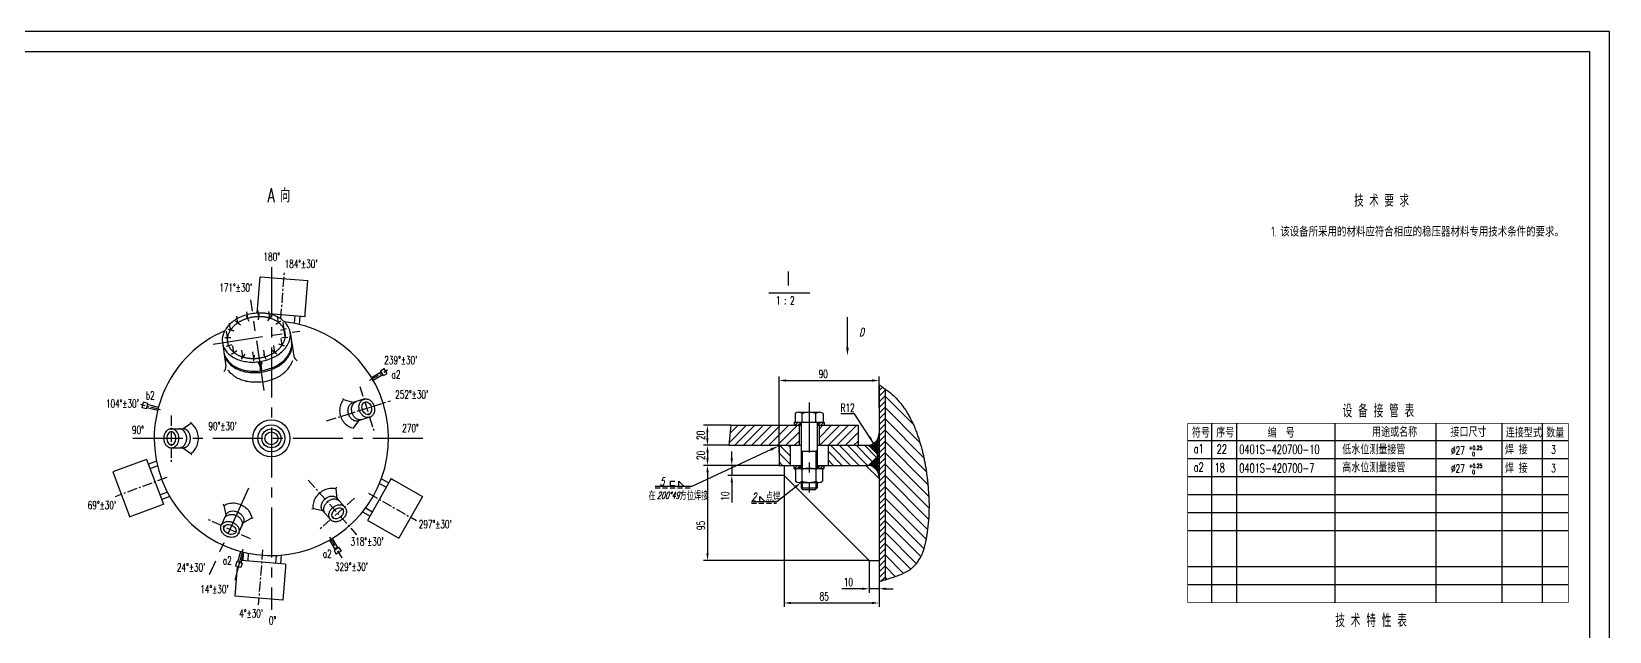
# Model space of a CAD drawing. Extents: x 2963 to 8481, y 2091 to 3069.
# Drawn here: x 3364 to 4152, y 2763 to 3063 of the extents above; entities that cross this region are included whole.
import ezdxf

# ---------------------------------------------------------------- set-up
doc = ezdxf.new("R2010")
doc.units = 0
doc.header["$LTSCALE"] = 20
doc.header["$MEASUREMENT"] = 0
doc.linetypes.add('CENTER', pattern=[2, 1.25, -0.25, 0.25, -0.25])
doc.linetypes.add('HIDDEN2', pattern=[0.1875, 0.125, -0.0625])
doc.layers.get('0').update_dxf_attribs({"linetype": 'CONTINUOUS'})
for name, color, linetype in [('中心线', 1, 'CENTER'), ('标注线', 3, 'CONTINUOUS'), ('粗实线', 7, 'CONTINUOUS'), ('细实线', 3, 'CONTINUOUS'), ('虚线', 6, 'HIDDEN2')]:
    doc.layers.add(name, color=color, linetype=linetype)
doc.styles.add('DF', font='isocp.shx', dxfattribs={"width": 0.7, "bigfont": 'hztxt3.shx'})
doc.styles.add('HZ', font='romans.shx', dxfattribs={"width": 0.667, "bigfont": 'hztxt.shx'})
doc.styles.get("Standard").update_dxf_attribs({"font": 'TXT.SHX'})
doc.styles.add('TEXT', font='romans.shx', dxfattribs={"width": 0.667, "bigfont": 'hztxt3.shx'})
doc.dimstyles.get("Standard").update_dxf_attribs({"dimtxt": 0.18, "dimasz": 0.18, "dimexe": 0.18, "dimexo": 0.0625, "dimgap": 0.09, "dimtad": 0, "dimtih": 1, "dimtoh": 1, "dimdec": 4, "dimzin": 0, "dimdsep": 46, "dimtxsty": 'Standard', "dimcen": 0.09, "dimadec": 0, "dimazin": 0, "dimtfac": 1, "dimtdec": 4, "dimtofl": 0, "dimtmove": 0, "dimatfit": 3, "dimfxl": 0, "dimtolj": 1, "dimtzin": 0, "dimarcsym": 0})
doc.dimstyles.new('数字斜体-1', dxfattribs={"dimtxt": 4, "dimasz": 3.5, "dimexe": 2, "dimexo": 0, "dimgap": 1.3, "dimtad": 1, "dimdec": 3, "dimzin": 0, "dimdsep": 46, "dimtxsty": 'TEXT', "dimcen": 0, "dimclrd": 3, "dimclre": 3, "dimclrt": 3, "dimadec": 0, "dimazin": 0, "dimtol": 1, "dimtp": 10, "dimtm": 10, "dimtfac": 0.5, "dimtdec": 3, "dimtix": 1, "dimtmove": 0, "dimatfit": 3, "dimfxl": 0, "dimtolj": 1, "dimtzin": 0, "dimarcsym": 0})

# ---------------------------------------------------------------- blocks, each defined once
blk = doc.blocks.new('*D70')
at = {"layer": '标注线', "color": 3, "lineweight": -2}
for p, q in [((3739.68, 2841.39), (3739.68, 2775.64)), ((3787.18, 2784.75), (3787.18, 2775.64)), ((3743.18, 2777.64), (3783.68, 2777.64))]:
    blk.add_line(p, q, dxfattribs=at)
at = {"layer": '标注线', "color": 3}
for points in [[(3743.18, 2778.23), (3743.18, 2777.06), (3739.68, 2777.64)], [(3783.68, 2778.23), (3783.68, 2777.06), (3787.18, 2777.64)]]:
    blk.add_solid(points, dxfattribs=at)
at = {"layer": '标注线', "color": 3, "insert": (3759.76, 2780.94), "char_height": 4, "attachment_point": 5, "style": 'TEXT'}
blk.add_mtext('\\A1;85', dxfattribs=at)
blk = doc.blocks.new('*D71')
at = {"layer": '标注线', "color": 3, "lineweight": -2}
for p, q in [((3782.18, 2798.89), (3782.18, 2782.75)), ((3787.18, 2796.07), (3787.18, 2782.75)), ((3778.68, 2784.75), (3768.59, 2784.75)), ((3787.18, 2784.75), (3782.18, 2784.75)), ((3790.68, 2784.75), (3794.18, 2784.75))]:
    blk.add_line(p, q, dxfattribs=at)
at = {"layer": '标注线', "color": 3}
for points in [[(3778.68, 2785.33), (3778.68, 2784.16), (3782.18, 2784.75)], [(3790.68, 2785.33), (3790.68, 2784.16), (3787.18, 2784.75)]]:
    blk.add_solid(points, dxfattribs=at)
at = {"layer": '标注线', "color": 3, "insert": (3771.86, 2788.05), "char_height": 4, "attachment_point": 5, "style": 'TEXT'}
blk.add_mtext('\\A1;10', dxfattribs=at)
blk = doc.blocks.new('*D72')
at = {"layer": '标注线', "color": 3, "lineweight": -2}
for p, q in [((3731.3, 2846.39), (3699.45, 2846.39)), ((3701.45, 2842.89), (3701.45, 2802.39)), ((3782.18, 2798.89), (3699.45, 2798.89))]:
    blk.add_line(p, q, dxfattribs=at)
at = {"layer": '标注线', "color": 3}
for points in [[(3700.87, 2842.89), (3702.04, 2842.89), (3701.45, 2846.39)], [(3700.87, 2802.39), (3702.04, 2802.39), (3701.45, 2798.89)]]:
    blk.add_solid(points, dxfattribs=at)
at = {"layer": '标注线', "color": 3, "insert": (3698.15, 2816.36), "char_height": 4, "attachment_point": 5, "rotation": 90, "style": 'TEXT'}
blk.add_mtext('\\A1;95', dxfattribs=at)
blk = doc.blocks.new('*D73')
at = {"layer": '标注线', "color": 3, "lineweight": -2}
for p, q in [((3713.58, 2849.89), (3713.58, 2853.39)), ((3737.18, 2846.39), (3711.58, 2846.39)), ((3739.68, 2841.39), (3711.58, 2841.39)), ((3713.58, 2846.39), (3713.58, 2841.39)), ((3713.58, 2837.89), (3713.58, 2827.8))]:
    blk.add_line(p, q, dxfattribs=at)
at = {"layer": '标注线', "color": 3}
for points in [[(3712.99, 2849.89), (3714.16, 2849.89), (3713.58, 2846.39)], [(3712.99, 2837.89), (3714.16, 2837.89), (3713.58, 2841.39)]]:
    blk.add_solid(points, dxfattribs=at)
at = {"layer": '标注线', "color": 3, "insert": (3710.28, 2831.07), "char_height": 4, "attachment_point": 5, "rotation": 90, "style": 'TEXT'}
blk.add_mtext('\\A1;10', dxfattribs=at)
blk = doc.blocks.new('*D74')
at = {"layer": '标注线', "color": 3, "lineweight": -2}
for p, q in [((3704.39, 2856.39), (3699.43, 2856.39)), ((3701.43, 2852.89), (3701.43, 2849.89)), ((3737.18, 2846.39), (3699.43, 2846.39))]:
    blk.add_line(p, q, dxfattribs=at)
at = {"layer": '标注线', "color": 3}
for points in [[(3700.84, 2852.89), (3702.01, 2852.89), (3701.43, 2856.39)], [(3700.84, 2849.89), (3702.01, 2849.89), (3701.43, 2846.39)]]:
    blk.add_solid(points, dxfattribs=at)
at = {"layer": '标注线', "color": 3, "insert": (3698.13, 2851.39), "char_height": 4, "attachment_point": 5, "rotation": 90, "style": 'TEXT'}
blk.add_mtext('\\A1;20', dxfattribs=at)
blk = doc.blocks.new('*X65')
at = {"color": 0}
for p, q in [((3087.85, 2974.71), (3087.88, 2974.75)), ((3087.85, 2971.88), (3089.59, 2973.63)), ((3087.85, 2969.06), (3090.85, 2972.06)), ((3087.85, 2966.23), (3090.85, 2969.23)), ((3087.85, 2963.4), (3090.85, 2966.4)), ((3087.85, 2960.57), (3090.85, 2963.57)), ((3087.85, 2957.74), (3090.85, 2960.74)), ((3087.85, 2954.91), (3090.85, 2957.91)), ((3087.85, 2952.09), (3090.85, 2955.09)), ((3087.85, 2949.26), (3090.85, 2952.26)), ((3087.85, 2946.43), (3090.85, 2949.43)), ((3087.85, 2943.6), (3090.85, 2946.6)), ((3087.85, 2940.77), (3090.85, 2943.77)), ((3087.85, 2937.94), (3090.85, 2940.94)), ((3087.85, 2935.11), (3090.85, 2938.11)), ((3087.85, 2932.29), (3090.85, 2935.29)), ((3087.85, 2929.46), (3090.85, 2932.46)), ((3087.85, 2926.63), (3090.85, 2929.63)), ((3087.85, 2923.8), (3090.85, 2926.8)), ((3087.85, 2920.97), (3090.85, 2923.97)), ((3087.85, 2918.14), (3090.85, 2921.14)), ((3087.85, 2915.32), (3090.85, 2918.32)), ((3087.85, 2912.49), (3090.85, 2915.49)), ((3087.85, 2909.66), (3090.85, 2912.66)), ((3087.85, 2906.83), (3090.85, 2909.83)), ((3087.85, 2904), (3090.85, 2907)), ((3087.85, 2901.17), (3090.85, 2904.17)), ((3087.85, 2898.35), (3090.85, 2901.35)), ((3087.85, 2895.52), (3090.85, 2898.52)), ((3087.85, 2892.69), (3090.85, 2895.69)), ((3087.85, 2889.86), (3090.85, 2892.86)), ((3087.85, 2887.03), (3090.85, 2890.03)), ((3087.85, 2884.2), (3090.85, 2887.2)), ((3087.85, 2881.37), (3090.85, 2884.37)), ((3087.85, 2878.55), (3090.85, 2881.55)), ((3088.75, 2876.62), (3090.85, 2878.72))]:
    blk.add_line(p, q, dxfattribs=at)
blk = doc.blocks.new('*X63')
at = {"color": 0}
for p, q in [((3179.96, 2994.7), (3180.64, 2995.38)), ((3180.55, 2993.88), (3182.05, 2995.38)), ((3181.97, 2993.88), (3183.09, 2995)), ((3191.84, 2995.26), (3191.95, 2995.38)), ((3191.87, 2993.88), (3193.37, 2995.38)), ((3193.28, 2993.88), (3194.78, 2995.38)), ((3194.69, 2993.88), (3194.96, 2994.14)), ((3179.96, 2973.49), (3180.35, 2973.88)), ((3180.26, 2972.38), (3181.76, 2973.88)), ((3181.68, 2972.38), (3183.09, 2973.78)), ((3191.84, 2972.63), (3193.08, 2973.88)), ((3192.99, 2972.38), (3194.49, 2973.88)), ((3194.41, 2972.38), (3194.96, 2972.93))]:
    blk.add_line(p, q, dxfattribs=at)
blk = doc.blocks.new('*X61')
at = {"color": 0}
for p, q in [((3239.63, 2994.22), (3225.46, 3008.39)), ((3242.88, 2985.32), (3225.46, 3002.73)), ((3244.83, 2977.71), (3225.46, 2997.08)), ((3246.08, 2970.81), (3225.46, 2991.42)), ((3246.83, 2964.39), (3225.46, 2985.76)), ((3247.27, 2958.3), (3225.46, 2980.11)), ((3247.42, 2952.49), (3225.46, 2974.45)), ((3247.21, 2947.05), (3225.46, 2968.79)), ((3246.69, 2941.91), (3225.46, 2963.14)), ((3245.92, 2937.03), (3225.46, 2957.48)), ((3244.89, 2932.4), (3225.46, 2951.82)), ((3243.27, 2928.35), (3225.46, 2946.17)), ((3241.06, 2924.91), (3225.46, 2940.51)), ((3238.28, 2922.03), (3225.46, 2934.85)), ((3234.73, 2919.93), (3225.46, 2929.2)), ((3230.74, 2918.26), (3225.46, 2923.54)), ((3226.44, 2916.9), (3225.46, 2917.88))]:
    blk.add_line(p, q, dxfattribs=at)
blk = doc.blocks.new('*D75')
at = {"layer": '标注线', "color": 3, "lineweight": -2}
for p, q in [((3737.18, 2852.44), (3737.18, 2890.76)), ((3740.68, 2888.76), (3783.68, 2888.76)), ((3787.18, 2875.27), (3787.18, 2890.76))]:
    blk.add_line(p, q, dxfattribs=at)
at = {"layer": '标注线', "color": 3}
for points in [[(3740.68, 2889.34), (3740.68, 2888.18), (3737.18, 2888.76)], [(3783.68, 2889.34), (3783.68, 2888.18), (3787.18, 2888.76)]]:
    blk.add_solid(points, dxfattribs=at)
at = {"layer": '标注线', "color": 3, "insert": (3759.29, 2892.06), "char_height": 4, "attachment_point": 5, "style": 'TEXT'}
blk.add_mtext('\\A1;90', dxfattribs=at)
blk = doc.blocks.new('*D76')
at = {"layer": '标注线', "color": 3, "lineweight": -2}
for p, q in [((3713.18, 2866.39), (3699.39, 2866.39)), ((3701.39, 2859.89), (3701.39, 2862.89)), ((3712.1, 2856.39), (3699.39, 2856.39))]:
    blk.add_line(p, q, dxfattribs=at)
at = {"layer": '标注线', "color": 3}
for points in [[(3700.8, 2862.89), (3701.97, 2862.89), (3701.39, 2866.39)], [(3700.8, 2859.89), (3701.97, 2859.89), (3701.39, 2856.39)]]:
    blk.add_solid(points, dxfattribs=at)
at = {"layer": '标注线', "color": 3, "insert": (3698.09, 2861.39), "char_height": 4, "attachment_point": 5, "rotation": 90, "style": 'TEXT'}
blk.add_mtext('\\A1;20', dxfattribs=at)

msp = doc.modelspace()

# ---------------------------------------------------------------- hatches: boundary and pattern name
at = {"layer": '细实线'}
h = msp.add_hatch(dxfattribs=at)
h.set_pattern_fill('_U', color=256, scale=3, angle=45, style=0, pattern_type=0)
h.set_pattern_definition([(45, (-630.867, 300.7414), (-2.1213203, 2.1213203), [])])
h.paths.add_polyline_path([(3747.1816, 2866.3917), (3713.1833, 2866.3917), (3712.1015, 2856.3917), (3737.1816, 2856.3917), (3742.6816, 2856.3917), (3747.1816, 2856.3917)])
h.paths.add_polyline_path([(3776.6816, 2866.3917), (3757.1816, 2866.3917), (3757.1816, 2856.3917), (3776.6816, 2856.3917)])
h = msp.add_hatch(dxfattribs=at)
h.set_pattern_fill('_U', color=256, scale=3, angle=135, style=0, pattern_type=0)
h.set_pattern_definition([(135, (-630.867, 300.7414), (-2.1213203, -2.1213203), [])])
h.paths.add_polyline_path([(3742.6816, 2856.3917), (3737.1816, 2856.3917), (3737.1816, 2846.3917), (3742.6816, 2846.3917)])
h.paths.add_polyline_path([(3786.1816, 2852.1417), (3781.8897, 2856.4337, -0.02958057), (3781.1816, 2856.3917), (3761.6816, 2856.3917), (3761.6816, 2846.3917), (3781.1816, 2846.3917), (3781.9316, 2846.3917), (3786.1816, 2850.6417)])
h = msp.add_hatch(dxfattribs=at)
h.set_pattern_fill('DOTS', color=256, scale=10, angle=45, style=0)
h.set_pattern_definition([(45, (-630.8669, 300.7414), (-0.22097087, 0.66291261), [0, -0.625])])
h.paths.add_polyline_path([(3787.1816, 2862.3917, -0.37997725), (3781.8897, 2856.4337), (3786.1816, 2852.1417), (3786.1816, 2850.6417), (3781.8897, 2846.3498, -0.37997725), (3787.1816, 2840.3917)])

# ---------------------------------------------------------------- linework, layer by layer
at = {"layer": '中心线'}
for p, q in [((3483.481, 2945.3342), (3483.481, 2774.1976)), ((3479.899, 2883.8503), (3473.1343, 2929.1142)), ((3477.0716, 2919.0141), (3477.438, 2921.9093)), ((3481.7236, 2918.5056), (3483.4595, 2921.0008)), ((3488.2899, 2918.4292), (3485.6837, 2916.6939)), ((3454.3321, 2906.9862), (3497.6492, 2913.46)), ((3463.1517, 2910.1135), (3460.2314, 2910.0896)), ((3461.7649, 2914.465), (3464.7646, 2913.5675)), ((3488.236, 2913.8624), (3491.0357, 2914.6934)), ((3488.7649, 2910.323), (3491.6853, 2910.3469)), ((3463.6807, 2906.5741), (3460.881, 2905.7431)), ((3463.6267, 2902.0073), (3466.2329, 2903.7426)), ((3470.193, 2901.9309), (3468.4572, 2899.4357)), ((3479.5946, 2902.1322), (3480.7915, 2899.4707)), ((3483.8947, 2903.9787), (3486.2842, 2902.1)), ((3490.1517, 2905.9715), (3487.152, 2906.869)), ((3474.845, 2901.4224), (3474.4786, 2898.5272)), ((3752.1816, 2877.75), (3752.1816, 2832.799)), ((3559.184, 2859.8831), (3414.2008, 2859.8831)), ((3472.1284, 2834.9722), (3452.4133, 2791.7114)), ((3469.1668, 2804.5344), (3465.179, 2789.1148))]:
    msp.add_line(p, q, dxfattribs=at)
at = {"layer": '中心线', "ltscale": 0.2}
for p, q in [((3488.1815, 2919.6095), (3490.0216, 2942.9895)), ((3468.022, 2916.4578), (3465.6324, 2918.3365)), ((3466.6649, 2917.5247), (3466.166, 2920.8635)), ((3472.322, 2918.3043), (3471.1251, 2920.9658)), ((3471.6448, 2919.8102), (3471.1459, 2923.149)), ((3477.2789, 2920.6522), (3476.7799, 2923.991)), ((3482.7094, 2919.9226), (3482.2104, 2923.2614)), ((3487.1217, 2917.6514), (3486.6227, 2920.9901)), ((3461.4975, 2910.1), (3460.9985, 2913.4388)), ((3463.1095, 2914.0627), (3462.6105, 2917.4015)), ((3489.8218, 2914.3331), (3489.3229, 2917.6719)), ((3490.4191, 2910.3365), (3489.9202, 2913.6753)), ((3462.0948, 2906.1034), (3461.5958, 2909.4422)), ((3464.7949, 2902.7851), (3464.2959, 2906.1239)), ((3469.2072, 2900.5139), (3468.7082, 2903.8527)), ((3474.6377, 2899.7843), (3474.1387, 2903.1231)), ((3480.2718, 2900.6263), (3479.7728, 2903.9651)), ((3485.2517, 2902.9118), (3484.7527, 2906.2506)), ((3488.8072, 2906.3738), (3488.3082, 2909.7126)), ((3532.74, 2888.8989), (3541.5209, 2894.0712)), ((3511.0835, 2868.5861), (3543.0055, 2878.6511)), ((3527.7603, 2885.7224), (3534.9063, 2863.0582)), ((3428.1323, 2874.1972), (3418.2659, 2876.7489)), ((3433.481, 2871.2114), (3433.481, 2847.4474)), ((3431.2295, 2840.3471), (3405.3967, 2830.6886)), ((3501.9478, 2839.0101), (3526.0875, 2811.7251)), ((3532.033, 2832.4137), (3556.0368, 2818.833)), ((3525.0964, 2829.9417), (3507.2982, 2814.1952)), ((3473.0546, 2809.6873), (3451.4303, 2819.542)), ((3512.4968, 2810.624), (3518.6833, 2800.1214)), ((3479.1042, 2804.271), (3476.9403, 2776.7766))]:
    msp.add_line(p, q, dxfattribs=at)
at = {"layer": '中心线', "color": 1}
msp.add_line((3478.7354, 2894.3425), (3478.3752, 2896.7528), dxfattribs=at)
at = {"layer": '中心线'}
msp.add_lwpolyline([(3490.3979, 2912.3763, 0.13327291), (3488.8377, 2915.9337, 0.10675762), (3485.0898, 2918.9629, 0.08281986), (3480.2756, 2920.4616, 0.07134151), (3474.4326, 2920.4271, 0.07134151), (3468.8348, 2918.7518, 0.08281986), (3464.6691, 2915.911, 0.10675762), (3461.9707, 2911.9184, 0.13327291), (3461.5187, 2908.0602, 0.13327291), (3463.079, 2904.5028, 0.10675762), (3466.8268, 2901.4736, 0.08281986), (3471.6411, 2899.9749, 0.07134151), (3477.484, 2900.0094, 0.07134151), (3483.0818, 2901.6847, 0.08281986), (3487.2475, 2904.5255, 0.10675762), (3489.9459, 2908.5181, 0.13327291)], format="xyb", close=True, dxfattribs=at)
at = {"layer": '粗实线'}
for p, q in [((3476.5024, 2924.1579), (3477.7993, 2940.6373)), ((3477.7993, 2940.6373), (3501.759, 2938.701)), ((3500.4314, 2922.3126), (3501.7214, 2938.7041)), ((3476.384, 2922.693), (3500.3091, 2920.7595)), ((3476.3871, 2922.6927), (3476.5024, 2924.1579)), ((3478.8756, 2922.4489), (3478.879, 2922.4913)), ((3481.3639, 2922.2015), (3481.3708, 2922.29)), ((3495.0202, 2917.2847), (3495.3254, 2921.1623)), ((3497.4846, 2916.7338), (3497.8173, 2920.9609)), ((3500.3091, 2920.7595), (3500.4314, 2922.3126)), ((3464.7646, 2913.5675), (3463.1095, 2914.0627)), ((3492.9199, 2912.7532), (3494.6878, 2900.9244)), ((3458.9967, 2907.6833), (3460.7645, 2895.8546)), ((3538.0047, 2893.6539), (3539.9218, 2894.7831)), ((3541.3683, 2892.3275), (3539.9218, 2894.7831)), ((3533.5056, 2890.3074), (3538.3092, 2893.1369)), ((3534.3431, 2888.8857), (3539.1466, 2891.7152)), ((3539.4512, 2891.1982), (3538.0047, 2893.6539)), ((3539.4512, 2891.1982), (3541.3683, 2892.3275)), ((3787.1816, 2886.6398), (3787.1816, 2840.3918)), ((3519.6126, 2879.1771), (3519.0877, 2879.7319)), ((3524.245, 2877.7165), (3519.6126, 2879.1771)), ((3529.7384, 2879.4485), (3524.245, 2877.7165)), ((3790.1816, 2884.579), (3790.1816, 2789.1203)), ((3418.8932, 2875.1147), (3419.6068, 2877.874)), ((3421.0473, 2874.5576), (3418.8932, 2875.1147)), ((3421.7609, 2877.3169), (3419.6068, 2877.874)), ((3421.0473, 2874.5576), (3421.7609, 2877.3169)), ((3426.595, 2873.7427), (3421.1976, 2875.1385)), ((3427.0081, 2875.3401), (3421.6107, 2876.736)), ((3532.5952, 2870.3882), (3527.1017, 2868.6562)), ((3531.1668, 2874.9184), (3531.1668, 2874.9184)), ((3531.1668, 2874.9184), (3531.1668, 2874.9184)), ((3531.1668, 2874.9184), (3531.1668, 2874.9184)), ((3531.1668, 2874.9184), (3531.1668, 2874.9184)), ((3531.1668, 2874.9184), (3531.1668, 2874.9184)), ((3531.1668, 2874.9184), (3531.1668, 2874.9184)), ((3531.1668, 2874.9184), (3531.1668, 2874.9184)), ((3531.1668, 2874.9184), (3531.1668, 2874.9184)), ((3531.1668, 2874.9184), (3531.1668, 2874.9184)), ((3531.1668, 2874.9184), (3531.1668, 2874.9184)), ((3531.1668, 2874.9184), (3531.1668, 2874.9184)), ((3531.1668, 2874.9184), (3531.1668, 2874.9184)), ((3745.1816, 2872.2154), (3745.1816, 2867.8917)), ((3746.9863, 2872.8917), (3757.3875, 2872.8917)), ((3748.7952, 2867.8917), (3748.7952, 2872.2123)), ((3755.568, 2867.8917), (3755.568, 2872.2123)), ((3759.1816, 2872.2154), (3759.1816, 2867.8917)), ((3433.481, 2864.6331), (3439.241, 2864.6331)), ((3439.241, 2864.6331), (3443.2198, 2867.4191)), ((3443.2198, 2867.4191), (3443.5535, 2868.1061)), ((3527.1017, 2868.6562), (3524.1448, 2864.8026)), ((3713.1833, 2866.3917), (3748.1816, 2866.3917)), ((3744.6816, 2867.8917), (3759.6816, 2867.8917)), ((3744.6816, 2867.8917), (3744.6816, 2866.3917)), ((3747.1816, 2866.3917), (3747.1816, 2856.3917)), ((3747.8066, 2867.8917), (3747.8066, 2866.3917)), ((3748.1816, 2867.8917), (3748.1816, 2844.8917)), ((3756.1816, 2867.8917), (3756.1816, 2844.8917)), ((3756.1816, 2866.3917), (3776.6816, 2866.3917)), ((3756.5566, 2867.8917), (3756.5566, 2866.3917)), ((3757.1816, 2866.3917), (3757.1816, 2856.3917)), ((3759.6816, 2867.8917), (3759.6816, 2866.3917)), ((3776.6816, 2866.3917), (3776.6816, 2856.3917)), ((3433.481, 2859.8831), (3433.481, 2859.8831)), ((3433.481, 2855.1331), (3439.241, 2855.1331)), ((3439.241, 2855.1331), (3443.2198, 2852.3471)), ((3712.1015, 2856.3917), (3737.1816, 2856.3917)), ((3737.1816, 2855.5802), (3736.3289, 2856.3917)), ((3737.1816, 2856.3917), (3737.1816, 2846.3917)), ((3737.1816, 2856.3917), (3742.6816, 2856.3917)), ((3742.6816, 2856.3917), (3742.6816, 2846.3917)), ((3742.6816, 2856.3917), (3748.1816, 2856.3917)), ((3756.1816, 2856.3917), (3781.1816, 2856.3917)), ((3761.6816, 2856.3917), (3761.6816, 2846.3917)), ((3761.6816, 2856.3917), (3761.6816, 2846.3917)), ((3786.1816, 2852.1417), (3781.8897, 2856.4337)), ((3419.7725, 2848.8748), (3404.289, 2843.0857)), ((3421.1491, 2849.3895), (3419.7725, 2848.8748)), ((3421.148, 2849.3924), (3429.6012, 2826.927)), ((3426.0385, 2848.5485), (3422.0296, 2847.0496)), ((3443.2198, 2852.3471), (3443.5535, 2851.6601)), ((3786.1816, 2850.6417), (3781.8897, 2846.3498)), ((3786.1816, 2852.1417), (3786.1816, 2850.6417)), ((3404.289, 2843.0857), (3412.7544, 2820.5879)), ((3426.5807, 2846.0822), (3422.91, 2844.7098)), ((3543.4053, 2839.7705), (3531.5418, 2818.9041)), ((3538.443, 2839.7021), (3542.1682, 2837.5945)), ((3543.4038, 2839.7678), (3544.6829, 2839.0441)), ((3544.6829, 2839.0441), (3559.0702, 2830.9042)), ((3737.1816, 2846.3917), (3748.1816, 2846.3917)), ((3737.1816, 2846.3917), (3742.6816, 2846.3917)), ((3739.6816, 2846.3917), (3739.6816, 2841.3917)), ((3782.1816, 2798.8917), (3739.6816, 2841.3917)), ((3742.6816, 2846.3917), (3748.1816, 2846.3917)), ((3744.6816, 2846.0816), (3744.4807, 2846.3917)), ((3744.6816, 2844.8917), (3744.6816, 2846.3917)), ((3744.6816, 2844.8917), (3756.1816, 2844.8917)), ((3745.4316, 2844.3658), (3745.1471, 2844.8917)), ((3745.4316, 2844.3658), (3745.4316, 2838.4176)), ((3747.8066, 2844.8917), (3747.8066, 2846.3917)), ((3748.6881, 2838.4777), (3748.6881, 2844.3658)), ((3755.6751, 2838.4777), (3755.6751, 2844.3658)), ((3756.1816, 2846.3917), (3781.1816, 2846.3917)), ((3756.1816, 2846.3917), (3781.9316, 2846.3917)), ((3756.1816, 2844.8917), (3759.6816, 2844.8917)), ((3756.5566, 2844.8917), (3756.5566, 2846.3917)), ((3758.9316, 2844.3658), (3759.1848, 2844.8917)), ((3758.9316, 2844.3658), (3758.9316, 2838.4176)), ((3759.6816, 2844.8917), (3759.6816, 2846.3917)), ((3780.584, 2846.3917), (3787.1816, 2839.7942)), ((3787.1816, 2840.3917), (3787.1816, 2788.2429)), ((3431.3203, 2832.9078), (3427.8404, 2831.6067)), ((3515.8029, 2834.7228), (3516.0963, 2835.4279)), ((3516.3528, 2829.8967), (3515.8029, 2834.7228)), ((3537.5217, 2837.351), (3540.9326, 2835.4212)), ((3682.8801, 2838.4422), (3685.0597, 2838.4422)), ((3682.8801, 2836.3378), (3682.8801, 2838.4422)), ((3682.8801, 2836.3378), (3685.0597, 2836.3378)), ((3687.0379, 2838.4782), (3689.7149, 2835.8012)), ((3687.0379, 2835.8012), (3687.0379, 2838.4782)), ((3689.7149, 2835.8012), (3687.0379, 2835.8012)), ((3689.7149, 2835.8012), (3687.0379, 2835.8012)), ((3747.056, 2837.8917), (3757.3072, 2837.8917)), ((3748.1816, 2837.6025), (3747.9457, 2837.8917)), ((3748.1816, 2837.8917), (3748.1816, 2835.1417)), ((3748.1816, 2835.1417), (3756.1816, 2835.1417)), ((3748.1816, 2835.1417), (3748.9316, 2834.3917)), ((3748.9316, 2834.3917), (3755.4316, 2834.3917)), ((3756.1816, 2835.1417), (3755.4316, 2834.3917)), ((3756.1816, 2837.8917), (3756.1816, 2835.1417)), ((3428.142, 2826.3814), (3412.7411, 2820.6232)), ((3429.6012, 2826.927), (3428.142, 2826.3814)), ((3432.6925, 2830.7518), (3428.7208, 2829.2668)), ((3459.9274, 2826.3721), (3459.4407, 2826.9607)), ((3460.8126, 2821.5962), (3459.9274, 2826.3721)), ((3504.5147, 2824.7358), (3503.779, 2824.5305)), ((3509.2377, 2823.6018), (3504.5147, 2824.7358)), ((3513.0544, 2819.2879), (3509.2377, 2823.6018)), ((3520.1695, 2825.5828), (3516.3528, 2829.8967)), ((3529.087, 2823.1654), (3532.7775, 2821.0774)), ((3530.7796, 2825.0801), (3534.0131, 2823.2507)), ((3559.0702, 2830.9042), (3547.1896, 2810.0076)), ((3727.5666, 2828.1034), (3727.5666, 2830.7804)), ((3727.5666, 2830.7804), (3730.2436, 2828.1034)), ((3730.2436, 2828.1034), (3727.5666, 2828.1034)), ((3730.2436, 2828.1034), (3727.5666, 2828.1034)), ((3458.424, 2816.3548), (3460.8126, 2821.5962)), ((3467.0686, 2812.4152), (3469.4572, 2817.6566)), ((3469.4572, 2817.6566), (3473.6424, 2820.1219)), ((3473.6424, 2820.1219), (3474.4059, 2820.1407)), ((3516.612, 2822.4353), (3516.612, 2822.4353)), ((3516.612, 2822.4353), (3516.612, 2822.4353)), ((3516.612, 2822.4353), (3516.612, 2822.4353)), ((3516.612, 2822.4353), (3516.612, 2822.4353)), ((3531.5418, 2818.9041), (3532.8977, 2818.137)), ((3532.8977, 2818.137), (3547.2083, 2810.0404)), ((3462.7463, 2814.385), (3462.7463, 2814.385)), ((3462.7463, 2814.385), (3462.7463, 2814.385)), ((3462.7463, 2814.385), (3462.7463, 2814.385)), ((3462.7463, 2814.385), (3462.7463, 2814.385)), ((3512.4835, 2809.021), (3515.3131, 2804.2174)), ((3513.9052, 2809.8584), (3516.7347, 2805.0549)), ((3468.0239, 2803.4102), (3466.6281, 2798.0128)), ((3469.6214, 2802.9971), (3468.2255, 2797.5997)), ((3469.4103, 2802.181), (3469.1447, 2798.8053)), ((3471.9417, 2802.4815), (3471.6365, 2798.6039)), ((3485.8985, 2801.383), (3485.5911, 2797.4762)), ((3488.4188, 2801.5417), (3488.083, 2797.2748)), ((3517.2517, 2805.3594), (3514.7961, 2803.9129)), ((3514.7961, 2803.9129), (3515.9254, 2801.9958)), ((3518.381, 2803.4423), (3515.9254, 2801.9958)), ((3517.2517, 2805.3594), (3518.381, 2803.4423)), ((3466.3984, 2795.774), (3465.2405, 2781.0621)), ((3466.0472, 2798.163), (3465.4901, 2796.0089)), ((3468.2493, 2795.2953), (3465.4901, 2796.0089)), ((3468.8064, 2797.4495), (3466.0472, 2798.163)), ((3466.6528, 2799.0067), (3466.5756, 2798.0264)), ((3466.8803, 2798.9883), (3466.6528, 2799.0067)), ((3468.8064, 2797.4495), (3468.2493, 2795.2953)), ((3490.5779, 2797.0732), (3468.5497, 2798.8534)), ((3490.4595, 2795.6083), (3489.1626, 2779.1289)), ((3490.5748, 2797.0735), (3490.4595, 2795.6083)), ((3782.1816, 2798.8917), (3787.1816, 2798.8917)), ((3489.1626, 2779.1289), (3465.2029, 2781.0652))]:
    msp.add_line(p, q, dxfattribs=at)
at = {"layer": '粗实线', "color": 1}
for p, q in [((3478.6268, 2897.7691), (3477.0444, 2897.5326)), ((3478.6453, 2897.6451), (3477.0629, 2897.4086))]:
    msp.add_line(p, q, dxfattribs=at)
at = {"layer": '粗实线'}
msp.add_lwpolyline([(4142.1929, 2232.0607), (2988.1929, 2232.0607), (2988.1929, 3053.0607), (4142.1929, 3053.0607)], close=True, dxfattribs=at)
for points in [[(3492.9199, 2912.7532, 0.13327337), (3491.0871, 2916.9319, 0.10675765), (3486.6847, 2920.4902, 0.08281965), (3481.0296, 2922.2506, 0.07134123), (3474.1661, 2922.2101, 0.07134123), (3467.5907, 2920.2422, 0.08281965), (3462.6974, 2916.9053, 0.10675765), (3459.5277, 2912.2153, 0.13327337), (3458.9967, 2907.6833, 0.13327337), (3460.8295, 2903.5046, 0.10675765), (3465.2319, 2899.9463, 0.08281965), (3470.887, 2898.1859, 0.07134123), (3477.7505, 2898.2264, 0.07134123), (3484.326, 2900.1943, 0.08281965), (3489.2193, 2903.5312, 0.10675765), (3492.389, 2908.2212, 0.13327337)], [(3527.5448, 2873.7764, -0.07134151), (3527.2647, 2875.4801, -0.08281986), (3527.4977, 2877.0791, -0.10675762), (3528.3494, 2878.5574, -0.13327291), (3529.7384, 2879.4485, -0.13327291), (3531.3875, 2879.5153, -0.10675762), (3532.933, 2878.7929, -0.08281986), (3534.0411, 2877.6167, -0.07134151), (3534.7888, 2876.0604, -0.07134151), (3535.069, 2874.3567, -0.08281986), (3534.8359, 2872.7577, -0.10675762), (3533.9842, 2871.2794, -0.13327291), (3532.5952, 2870.3882, -0.13327291), (3530.9461, 2870.3215, -0.10675762), (3529.4006, 2871.0439, -0.08281986), (3528.2925, 2872.2201, -0.07134151)], [(3528.9754, 2874.2274, -0.07134151), (3528.7643, 2875.5109, -0.08281986), (3528.9262, 2876.6215, -0.10675762), (3529.4617, 2877.551, -0.13327291), (3530.1895, 2878.018, -0.13327291), (3531.0535, 2878.0529, -0.10675762), (3532.0253, 2877.5987, -0.08281986), (3532.7949, 2876.7817, -0.07134151), (3533.3582, 2875.6093, -0.07134151), (3533.5693, 2874.3259, -0.08281986), (3533.4074, 2873.2152, -0.10675762), (3532.8719, 2872.2857, -0.13327291), (3532.1441, 2871.8188, -0.13327291), (3531.2801, 2871.7838, -0.10675762), (3530.3083, 2872.2381, -0.08281986), (3529.5387, 2873.055, -0.07134151)], [(3437.2787, 2859.8831, 0.07134151), (3437.0336, 2861.5922, 0.08281986), (3436.3305, 2863.0471, 0.10675762), (3435.0737, 2864.2009, 0.13327291), (3433.481, 2864.6331, 0.13327291), (3431.8882, 2864.2009, 0.10675762), (3430.6314, 2863.0471, 0.08281986), (3429.9283, 2861.5922, 0.07134151), (3429.6832, 2859.8831, 0.07134151), (3429.9283, 2858.174, 0.08281986), (3430.6314, 2856.7191, 0.10675762), (3431.8882, 2855.5653, 0.13327291), (3433.481, 2855.1331, 0.13327291), (3435.0737, 2855.5653, 0.10675762), (3436.3305, 2856.7191, 0.08281986), (3437.0336, 2858.174, 0.07134151)], [(3435.7787, 2859.8831, 0.07134151), (3435.5941, 2861.1706, 0.08281986), (3435.1057, 2862.1812, 0.10675762), (3434.3155, 2862.9066, 0.13327291), (3433.481, 2863.1331, 0.13327291), (3432.6464, 2862.9066, 0.10675762), (3431.8562, 2862.1812, 0.08281986), (3431.3679, 2861.1706, 0.07134151), (3431.1832, 2859.8831, 0.07134151), (3431.3679, 2858.5956, 0.08281986), (3431.8562, 2857.585, 0.10675762), (3432.6464, 2856.8596, 0.13327291), (3433.481, 2856.6331, 0.13327291), (3434.3155, 2856.8596, 0.10675762), (3435.1057, 2857.585, 0.08281986), (3435.5941, 2858.5956, 0.07134151)], [(3514.0955, 2825.2797, -0.07134151), (3515.5379, 2826.2286, -0.08281986), (3517.0935, 2826.6661, -0.10675762), (3518.7904, 2826.4893, -0.13327291), (3520.1695, 2825.5828, -0.13327291), (3520.9012, 2824.1034, -0.10675762), (3520.8699, 2822.3977, -0.08281986), (3520.246, 2820.907, -0.07134151), (3519.1284, 2819.591, -0.07134151), (3517.686, 2818.6421, -0.08281986), (3516.1304, 2818.2046, -0.10675762), (3514.4335, 2818.3813, -0.13327291), (3513.0544, 2819.2879, -0.13327291), (3512.3227, 2820.7672, -0.10675762), (3512.3541, 2822.473, -0.08281986), (3512.9779, 2823.9636, -0.07134151)], [(3515.0894, 2824.1562, -0.07134151), (3516.1761, 2824.8711, -0.08281986), (3517.2565, 2825.1749, -0.10675762), (3518.3235, 2825.0638, -0.13327291), (3519.0461, 2824.5888, -0.13327291), (3519.4294, 2823.8137, -0.10675762), (3519.4097, 2822.7412, -0.08281986), (3518.9764, 2821.7058, -0.07134151), (3518.1345, 2820.7144, -0.07134151), (3517.0479, 2819.9996, -0.08281986), (3515.9674, 2819.6957, -0.10675762), (3514.9004, 2819.8068, -0.13327291), (3514.1779, 2820.2818, -0.13327291), (3513.7945, 2821.0569, -0.10675762), (3513.8142, 2822.1294, -0.08281986), (3514.2475, 2823.1648, -0.07134151)], [(3464.3212, 2817.8408, -0.07134151), (3465.7747, 2816.9091, -0.08281986), (3466.8071, 2815.6659, -0.10675762), (3467.3358, 2814.0439, -0.13327291), (3467.0686, 2812.4152, -0.13327291), (3466.0148, 2811.1451, -0.10675762), (3464.4437, 2810.4799, -0.08281986), (3462.8282, 2810.4435, -0.07134151), (3461.1714, 2810.9292, -0.07134151), (3459.7178, 2811.861, -0.08281986), (3458.6854, 2813.1041, -0.10675762), (3458.1568, 2814.7262, -0.13327291), (3458.424, 2816.3548, -0.13327291), (3459.4778, 2817.625, -0.10675762), (3461.0488, 2818.2901, -0.08281986), (3462.6644, 2818.3265, -0.07134151)], [(3463.6992, 2816.4759, -0.07134151), (3464.7942, 2815.774, -0.08281986), (3465.5112, 2814.9105, -0.10675762), (3465.8437, 2813.8906, -0.13327291), (3465.7037, 2813.0373, -0.13327291), (3465.1515, 2812.3718, -0.10675762), (3464.1637, 2811.9536, -0.08281986), (3463.0416, 2811.9283, -0.07134151), (3461.7934, 2812.2942, -0.07134151), (3460.6984, 2812.9961, -0.08281986), (3459.9813, 2813.8596, -0.10675762), (3459.6489, 2814.8795, -0.13327291), (3459.7889, 2815.7328, -0.13327291), (3460.3411, 2816.3983, -0.10675762), (3461.3289, 2816.8165, -0.08281986), (3462.451, 2816.8418, -0.07134151)]]:
    msp.add_lwpolyline(points, format="xyb", close=True, dxfattribs=at)
for points in [[(3459.676, 2903.1383, 0.13327337), (3461.5087, 2898.9596, 0.10675765), (3465.9112, 2895.4013, 0.08281965), (3471.5663, 2893.6408, 0.07134123), (3478.4298, 2893.6814, 0.07134123), (3485.0052, 2895.6493, 0.08281965), (3489.8985, 2898.9862, 0.10675765), (3493.0682, 2903.6762, 0.13327337), (3493.5992, 2908.2082, 0.13327337)], [(3459.7849, 2902.4093, 0.13327337), (3461.6177, 2898.2307, 0.10675765), (3466.0201, 2894.6723, 0.08281965), (3471.6752, 2892.9119, 0.07134123), (3478.5387, 2892.9525, 0.07134123), (3485.1142, 2894.9204, 0.08281965), (3490.0075, 2898.2572, 0.10675765), (3493.1772, 2902.9472, 0.13327337), (3493.7081, 2907.4792, 0.13327337)], [(3523.8273, 2872.6043, -0.07134151), (3523.5471, 2874.3079, -0.08281986), (3523.7802, 2875.907, -0.10675762), (3524.6318, 2877.3852, -0.13327291), (3526.0209, 2878.2764, -0.13327291)], [(3522.0514, 2872.0443, -0.07134151), (3521.7712, 2873.748, -0.08281986), (3522.0043, 2875.347, -0.10675762), (3522.8559, 2876.8253, -0.13327291), (3524.245, 2877.7165, -0.13327291)], [(3527.1017, 2868.6562, -0.13327291), (3525.4527, 2868.5894, -0.10675762), (3523.9072, 2869.3118, -0.08281986), (3522.7991, 2870.488, -0.07134151), (3522.0514, 2872.0443, -0.07134151)], [(3528.8776, 2869.2161, -0.13327291), (3527.2286, 2869.1494, -0.10675762), (3525.6831, 2869.8718, -0.08281986), (3524.575, 2871.048, -0.07134151), (3523.8273, 2872.6043, -0.07134151)], [(3441.1766, 2859.8831, 0.07134151), (3440.9315, 2861.5922, 0.08281986), (3440.2284, 2863.0471, 0.10675762), (3438.9717, 2864.2009, 0.13327291), (3437.3789, 2864.6331, 0.13327291)], [(3443.0387, 2859.8831, 0.07134151), (3442.7936, 2861.5922, 0.08281986), (3442.0905, 2863.0471, 0.10675762), (3440.8337, 2864.2009, 0.13327291), (3439.241, 2864.6331, 0.13327291)], [(3437.3789, 2855.1331, 0.13327291), (3438.9717, 2855.5653, 0.10675762), (3440.2284, 2856.7191, 0.08281986), (3440.9315, 2858.174, 0.07134151), (3441.1766, 2859.8831, 0.07134151)], [(3439.241, 2855.1331, 0.13327291), (3440.8337, 2855.5653, 0.10675762), (3442.0905, 2856.7191, 0.08281986), (3442.7936, 2858.174, 0.07134151), (3443.0387, 2859.8831, 0.07134151)], [(3510.2788, 2829.5936, -0.07134151), (3511.7212, 2830.5425, -0.08281986), (3513.2768, 2830.98, -0.10675762), (3514.9737, 2830.8033, -0.13327291), (3516.3528, 2829.8967, -0.13327291)], [(3460.8126, 2821.5962, -0.13327291), (3461.8664, 2822.8663, -0.10675762), (3463.4375, 2823.5315, -0.08281986), (3465.053, 2823.5679, -0.07134151), (3466.7098, 2823.0822, -0.07134151)], [(3466.7098, 2823.0822, -0.07134151), (3468.1634, 2822.1504, -0.08281986), (3469.1958, 2820.9073, -0.10675762), (3469.7244, 2819.2852, -0.13327291), (3469.4572, 2817.6566, -0.13327291)], [(3509.2377, 2823.6018, -0.13327291), (3508.506, 2825.0812, -0.10675762), (3508.5374, 2826.7869, -0.08281986), (3509.1612, 2828.2776, -0.07134151), (3510.2788, 2829.5936, -0.07134151)], [(3510.4716, 2822.2072, -0.13327291), (3509.7399, 2823.6866, -0.10675762), (3509.7712, 2825.3923, -0.08281986), (3510.395, 2826.883, -0.07134151), (3511.5126, 2828.199, -0.07134151)], [(3511.5126, 2828.199, -0.07134151), (3512.9551, 2829.1479, -0.08281986), (3514.5107, 2829.5854, -0.10675762), (3516.2075, 2829.4087, -0.13327291), (3517.5867, 2828.5021, -0.13327291)], [(3460.0404, 2819.9018, -0.13327291), (3461.0942, 2821.1719, -0.10675762), (3462.6653, 2821.8371, -0.08281986), (3464.2808, 2821.8735, -0.07134151), (3465.9376, 2821.3878, -0.07134151)], [(3465.9376, 2821.3878, -0.07134151), (3467.3912, 2820.456, -0.08281986), (3468.4236, 2819.2129, -0.10675762), (3468.9523, 2817.5908, -0.13327291), (3468.6851, 2815.9622, -0.13327291)]]:
    msp.add_lwpolyline(points, format="xyb", dxfattribs=at)
for radius in [4.75, 3.25]:
    msp.add_circle((3483.481, 2859.8831), radius, dxfattribs=at)
for centre, radius, start, end in [((3483.481, 2859.8831), 58.55, 113.4571752, 83.5428248), ((3457.3811, 2895.5834), 3.3942, 315.266069, 4.5827124), ((3498.0026, 2901.6543), 3.3942, 192.4172876, 241.733931), ((3746.9866, 2870.1317), 2.7567, 48.9994466, 130.9022205), ((3752.1816, 2864.1135), 8.7782, 67.3084129, 112.6915871), ((3757.3766, 2870.1317), 2.7567, 49.0977795, 131.0005534), ((3781.1816, 2862.3917), 6, 270, 360), ((3747.0598, 2842.1082), 2.7835, 54.1996729, 125.8003271), ((3752.1816, 2833.0255), 11.8662, 72.877981, 107.122019), ((3757.3033, 2842.1082), 2.7835, 54.1996729, 125.8003271), ((3781.1816, 2840.3917), 6, 360, 90), ((3747.0598, 2840.6752), 2.7835, 234.1996729, 305.8003271), ((3752.1816, 2849.758), 11.8662, 252.877981, 287.122019), ((3757.3033, 2840.6752), 2.7835, 234.1996729, 305.8003271)]:
    msp.add_arc(centre, radius, start, end, dxfattribs=at)
at = {"layer": '细实线', "color": 3}
for p, q in [((4152.1929, 3063.0607), (2963.1929, 3063.0607)), ((4152.1929, 2222.0607), (4152.1929, 3063.0607)), ((3732.0954, 2932.6412), (3752.539, 2932.6412)), ((3771.3901, 2905.1871), (3771.3901, 2920.3854)), ((3477.4566, 2897.5942), (3477.475, 2897.4702)), ((3478.2056, 2897.7062), (3478.225, 2897.5823)), ((3713.1833, 2866.3917), (3712.1015, 2856.3917)), ((3953.2789, 2867.3414), (3953.2789, 2777.8498)), ((3965.7528, 2867.3414), (3965.7528, 2777.8498)), ((4014.9411, 2867.3414), (4014.9411, 2777.8498)), ((4065.4386, 2867.3414), (4065.4386, 2777.8498)), ((4098.3563, 2867.3414), (4098.3563, 2777.8498)), ((4118.491, 2867.3414), (4118.491, 2777.8498)), ((3941.4235, 2858.8498), (4131.6139, 2858.8498)), ((3733.1768, 2854.2514), (3693.5873, 2835.8012)), ((3748.7816, 2853.3917), (3748.1816, 2853.9917)), ((3748.1816, 2853.3917), (3756.1816, 2853.3917)), ((3748.7816, 2853.3917), (3748.7816, 2844.8917)), ((3755.5816, 2853.3917), (3756.1816, 2853.9917)), ((3755.5816, 2853.3917), (3755.5816, 2844.8917)), ((3941.4235, 2849.8498), (4131.6139, 2849.8498)), ((3941.4235, 2840.8498), (4131.6139, 2840.8498)), ((3693.5873, 2835.8012), (3675.2133, 2835.8012)), ((3745.3424, 2835.546), (3736.1413, 2828.1034)), ((3748.7816, 2837.8917), (3748.7816, 2834.5417)), ((3755.5816, 2837.8917), (3755.5816, 2834.5417)), ((3941.4235, 2831.8498), (4131.6139, 2831.8498)), ((3736.1413, 2828.1034), (3723.3505, 2828.1034)), ((3727.7662, 2828.1034), (3723.7662, 2828.1034)), ((3736.1413, 2828.1034), (3732.6413, 2828.1034)), ((3941.4235, 2822.8498), (4131.6139, 2822.8498)), ((3941.4235, 2813.8498), (4131.6139, 2813.8498)), ((3941.4235, 2795.8498), (4131.6139, 2795.8498)), ((3941.4235, 2786.8498), (4131.6139, 2786.8498))]:
    msp.add_line(p, q, dxfattribs=at)
for points in [[(3477.0444, 2897.5326), (3477.0548, 2897.4681), (3477.0746, 2897.3732), (3477.1072, 2897.2562), (3477.1562, 2897.1255), (3477.2252, 2896.9894), (3477.3176, 2896.8564), (3477.4371, 2896.7348), (3477.5871, 2896.6329)], [(3477.5871, 2896.6329), (3477.663, 2896.1267), (3477.8596, 2894.8269), (3477.936, 2894.3373), (3477.9533, 2894.2502)], [(3478.6268, 2897.7691), (3478.6357, 2897.7043), (3478.6446, 2897.6076), (3478.6478, 2897.4861), (3478.6395, 2897.3469), (3478.6138, 2897.1968), (3478.5651, 2897.0431), (3478.4874, 2896.8928), (3478.3752, 2896.7528)]]:
    msp.add_lwpolyline(points, dxfattribs=at)
for points in [[(3479.2598, 2888.1277, 0.07134123), (3485.8352, 2890.0956, 0.08281965), (3490.7285, 2893.4325, 0.10675765), (3493.8982, 2898.1225, 0.01926373), (3494.1239, 2898.7544, 0.13327337)], [(3479.2598, 2888.1277, -0.07134123), (3472.3963, 2888.0872, -0.08281965), (3466.7412, 2889.8476, -0.10675765), (3462.3388, 2893.4059, -0.01926373), (3461.9381, 2893.9442, -0.13327337)], [(3787.1816, 2886.6398, -0.02622032), (3788.6812, 2885.6715, -0.00452053), (3792.4415, 2882.902, -0.01979788), (3793.2686, 2882.2284, -0.0166607), (3795.3802, 2880.236, -0.01878025), (3797.1238, 2878.3401, -0.01457321), (3798.9125, 2876.1141, -0.01695874), (3800.326, 2874.1079, -0.0122039), (3801.8221, 2871.6975, -0.01470314), (3802.9545, 2869.6328, -0.00981675), (3804.1931, 2867.0861, -0.01232707), (3805.0887, 2865.0161, -0.0075234), (3806.0993, 2862.4, -0.00976703), (3806.8077, 2860.359, -0.00555389), (3807.6033, 2857.818, -0.00691766), (3808.191, 2855.7625, -0.00475012), (3808.8313, 2853.3079, -0.00584314), (3809.3094, 2851.3018, -0.00513506), (3809.8004, 2849.0211, -0.00567265), (3810.2, 2846.9473, -0.00493637), (3810.5847, 2844.6953, -0.00543566), (3810.8915, 2842.6434, -0.0043046), (3811.1898, 2840.3435, -0.00493898), (3811.4126, 2838.3344, -0.00349811), (3811.6369, 2835.945, -0.0042268), (3811.792, 2833.9648, -0.00259929), (3811.9374, 2831.7135, -0.00262025), (3812.0583, 2829.4788, -0.00244325), (3812.0586, 2829.4731, -0.00003259), (3812.0753, 2829.0448, -0.06670226), (3809.8995, 2806.0393, -0.13450149), (3804.3828, 2795.8175, -0.00324725), (3803.8927, 2795.3109, -0.01477633), (3803.781, 2795.2035, -0.05266014), (3801.5554, 2793.5767, -0.03075526), (3797.3429, 2791.4661, -0.02284624), (3795.6093, 2790.8189, -0.0055574), (3788.3468, 2788.5685, -0.00845495), (3787.1816, 2788.2429, -0.02201276)], [(3518.2417, 2870.8431, -0.07134151), (3517.7775, 2873.6659, -0.08281986), (3518.2001, 2876.5655, -0.08131791), (3519.3812, 2878.8778, -0.13327291)], [(3523.8601, 2864.8897, -0.08384242), (3521.4899, 2866.1317, -0.08281986), (3519.4806, 2868.2646, -0.07134151), (3518.2417, 2870.8431, -0.07134151)], [(3447.0333, 2859.8831, 0.07134151), (3446.6271, 2862.7148, 0.08281986), (3445.3522, 2865.3532, 0.08131791), (3443.5305, 2867.2032, 0.13327291)], [(3443.4651, 2852.5158, 0.08384242), (3445.3522, 2854.413, 0.08281986), (3446.6271, 2857.0514, 0.07134151), (3447.0333, 2859.8831, 0.07134151)], [(3504.4784, 2825.0313, -0.08384242), (3504.649, 2827.7018, -0.08281986), (3505.7802, 2830.4049, -0.07134151), (3507.6319, 2832.5854, -0.07134151)], [(3507.6319, 2832.5854, -0.07134151), (3510.0219, 2834.1576, -0.08281986), (3512.8427, 2834.9509, -0.08131791), (3515.4354, 2834.8124, -0.13327291)], [(3460.1827, 2826.5254, -0.08384242), (3462.6917, 2827.4558, -0.08281986), (3465.6212, 2827.5219, -0.07134151), (3468.3663, 2826.7171, -0.07134151)], [(3468.3663, 2826.7171, -0.07134151), (3470.7747, 2825.1733, -0.08281986), (3472.6468, 2822.919, -0.08131791), (3473.5748, 2820.4941, -0.13327291)]]:
    msp.add_lwpolyline(points, format="xyb", dxfattribs=at)
at = {"layer": '细实线', "color": 3, "const_width": 0.4}
for points in [[(3941.4235, 2867.3414), (4131.6139, 2867.3414)], [(3941.4235, 2777.8498), (3941.4235, 2867.3414)], [(4131.6139, 2867.3414), (4131.6139, 2777.8498)], [(3941.4235, 2777.8498), (4131.6139, 2777.8498)]]:
    msp.add_lwpolyline(points, dxfattribs=at)
at = {"layer": '细实线', "color": 3}
for radius in [9.25, 6.7428]:
    msp.add_circle((3483.481, 2859.8831), radius, dxfattribs=at)
msp.add_arc((3478.3361, 2894.3661), 0.4, 196.8441009, 356.6270905, dxfattribs=at)
for points in [[(3772.0568, 2905.1871), (3770.7234, 2905.1871), (3771.3901, 2901.1871)], [(3732.8952, 2854.8556), (3733.4584, 2853.6471), (3736.8024, 2855.941)], [(3744.9756, 2835.9995), (3745.7093, 2835.0925), (3748.0637, 2837.7471)]]:
    msp.add_solid(points, dxfattribs=at)
at = {"layer": '虚线', "color": 6}
for p, q in [((3675.2133, 2835.0853), (3693.6406, 2835.0853)), ((3723.3592, 2827.5141), (3735.8599, 2827.5141))]:
    msp.add_line(p, q, dxfattribs=at)

# ---------------------------------------------------------------- block references
at = {"layer": '细实线', "color": 3}
for name, p in [('*X65', (699.332, -88.1284)), ('*X61', (564.7193, -127.4838)), ('*X63', (564.7193, -127.4838))]:
    msp.add_blockref(name, p, dxfattribs=at)

# ---------------------------------------------------------------- texts
at = {"layer": '标注线', "color": 3}
for s, style, width, p in [('180%%d', 'HZ', 0.67, (3479.5308, 2948.5845)), ("184%%D%%p30'", 'HZ', 0.67, (3490.0545, 2944.9944)), ("171%%d%%p30'", 'HZ', 0.67, (3457.4034, 2933.1505)), ("239%%D%%p30'", 'HZ', 0.67, (3539.913, 2896.9813)), ('a2', 'HZ', 0.67, (3543.5391, 2889.7341)), ("104%%D%%p30'", 'HZ', 0.67, (3400.7625, 2875.2396)), ("252%%d%%p30'", 'HZ', 0.67, (3545.3521, 2879.7691)), ('R12', 'TEXT', 0.667, (3767.9978, 2873.1568)), ('90%%d', 'HZ', 0.67, (3413.8083, 2862.0705)), ("90%%d%%p30'", 'HZ', 0.67, (3452.0029, 2864.0098)), ('270%%d', 'HZ', 0.67, (3548.8794, 2862.9764)), ("69%%D%%p30'", 'HZ', 0.67, (3391.6973, 2824.5088)), ("297%%d%%p30'", 'HZ', 0.67, (3557.1368, 2814.9968)), ("318%%d%%p30'", 'HZ', 0.67, (3523.0608, 2806.3059)), ("24%%d%%p30'", 'HZ', 0.67, (3436.2806, 2793.4335)), ("329%%d%%p30'", 'HZ', 0.67, (3515.246, 2793.7742)), ("14%%d%%p30'", 'HZ', 0.67, (3447.9137, 2782.4986)), ("4%%d%%p30'", 'HZ', 0.67, (3467.4418, 2770.4345)), ('0%%d', 'HZ', 0.67, (3482.2504, 2766.9503))]:
    msp.add_text(s, height=4, dxfattribs=dict(at, style=style, width=width)).set_placement(p)
at = {"layer": '细实线', "color": 3}
for s, height, style, width, p in [('A', 7, 'TEXT', 0.667, (3481.5252, 2977.9168)), ('向', 7, 'HZ', 0.67, (3487.9369, 2977.6958)), ('技 术 要 求', 6, 'TEXT', 0.667, (4024.5946, 2975.5923)), ('1. 该设备所采用的材料应符合相应的稳压器材料专用技术条件的要求。', 5, 'DF', 0.7, (3983.1912, 2960.6635)), ('I', 7, 'TEXT', 0.667, (3741.036, 2936.2038)), ('1 : 2', 4, 'TEXT', 0.667, (3735.6102, 2926.806)), ('b2', 4, 'HZ', 0.67, (3420.7059, 2879.3161)), ('设 备 接 管 表', 6.5, 'TEXT', 0.667, (4018.8912, 2870.3134)), ('符号', 5, 'TEXT', 0.667, (3943.5458, 2860.2524)), ('序号', 5, 'TEXT', 0.667, (3955.6906, 2860.3125)), ('  编  号  ', 5, 'TEXT', 0.667, (3976.7735, 2860.2351)), ('用途或名称', 5, 'TEXT', 0.667, (4033.5815, 2860.6128)), ('接口尺寸', 5, 'TEXT', 0.667, (4072.7152, 2860.6128)), ('连接型式', 5, 'TEXT', 0.667, (4100.4145, 2860.2874)), ('数量', 5, 'TEXT', 0.667, (4120.6118, 2860.2727)), ('a1', 4.5, 'TEXT', 0.667, (3944.4067, 2852.4362)), ('22', 4.5, 'TEXT', 0.667, (3955.913, 2852.2572)), ('0401S-420700-10', 4.5, 'TEXT', 0.667, (3967.1985, 2852.1095)), (' 低水位测量接管 ', 5, 'TEXT', 0.667, (4016.3941, 2851.8647)), ('%%c27', 4, 'TEXT', 0.667, (4073.044, 2851.8171)), ('+0.25', 2, 'HZ', 0.667, (4081.952, 2854.0667)), ('    焊 接       ', 5, 'TEXT', 0.667, (4090.0615, 2851.8439)), ('3', 4, 'TEXT', 0.667, (4123.0611, 2852.2913)), ('a2', 4.5, 'TEXT', 0.667, (3944.4067, 2843.2355)), ('18', 4.5, 'TEXT', 0.667, (3954.8248, 2842.9475)), ('0401S-420700-7', 4.5, 'TEXT', 0.667, (3967.1985, 2842.7656)), (' 高水位测量接管 ', 5, 'TEXT', 0.667, (4016.3941, 2842.8647)), ('%%c27', 4, 'TEXT', 0.667, (4073.044, 2842.8171)), ('+0.25', 2, 'HZ', 0.667, (4081.952, 2845.0667)), ('0', 2, 'HZ', 0.667, (4083.5711, 2851.0177)), ('    焊 接       ', 5, 'TEXT', 0.667, (4090.0615, 2842.5078)), ('3', 4, 'TEXT', 0.667, (4123.0611, 2842.9475)), ('0', 2, 'HZ', 0.667, (4083.5711, 2842.0177)), ('在      方位焊接', 4, 'TEXT', 0.667, (3671.9237, 2829.021)), ('点焊', 4, 'HZ', 0.67, (3730.5685, 2828.4429)), ('a2', 4, 'HZ', 0.67, (3459.2045, 2796.8303)), ('a2', 4, 'HZ', 0.67, (3509.1764, 2800.2549)), ('技 术 特 性 表', 6.5, 'TEXT', 0.667, (4015.2095, 2765.591))]:
    msp.add_text(s, height=height, dxfattribs=dict(at, style=style, width=width)).set_placement(p)
at = {"layer": '细实线', "color": 3, "style": 'TEXT', "oblique": 15, "width": 0.667}
for s, height, p in [('D', 4, (3777.2038, 2910.87)), ('5', 4, (3677.5751, 2836.3737)), ("200%%d49'", 3.5, (3676.2273, 2829.591)), ('2', 4, (3723.4916, 2828.6637))]:
    msp.add_text(s, height=height, dxfattribs=at).set_placement(p)

# ---------------------------------------------------------------- dimensions: what is measured, and where the dimension line sits
at = {"layer": '标注线'}
for base, p1, p2, text, picture, middle in [((3787.1816, 2888.759), (3737.1816, 2852.4399), (3787.1816, 2875.2705), '90', '*D75', (3759.2914, 2888.759)), ((3787.1816, 2777.6431), (3739.6816, 2841.3917), (3787.1816, 2784.7471), '85', '*D70', (3759.7608, 2777.6431)), ((3787.1816, 2784.7471), (3782.1816, 2798.8917), (3787.1816, 2796.0745), '10', '*D71', (3771.8597, 2784.7471))]:
    dim = msp.add_linear_dim(base=base, p1=p1, p2=p2, text=text, dimstyle='数字斜体-1', override={"dimtfac": 0.1, "dimatfit": 0}, dxfattribs=at)
    dim.commit()
    dim.dimension.update_dxf_attribs({"geometry": picture, "text_midpoint": middle, "dimtype": 160})
at = {"layer": '标注线', "color": 3}
for base, p1, p2, text, picture, middle in [((3701.3864, 2866.3917), (3712.1015, 2856.3917), (3713.1833, 2866.3917), '20', '*D76', (3701.3864, 2861.3917)), ((3701.428, 2846.3917), (3704.3886, 2856.3917), (3737.1816, 2846.3917), '20', '*D74', (3701.428, 2851.3917)), ((3713.5768, 2841.3917), (3737.1816, 2846.3917), (3739.6816, 2841.3917), '10', '*D73', (3713.5768, 2831.0698)), ((3701.4522, 2798.8917), (3731.2998, 2846.3917), (3782.1816, 2798.8917), '95', '*D72', (3701.4522, 2816.357))]:
    dim = msp.add_linear_dim(base=base, p1=p1, p2=p2, angle=90, text=text, dimstyle='数字斜体-1', override={"dimtfac": 0.1}, dxfattribs=at)
    dim.commit()
    dim.dimension.update_dxf_attribs({"geometry": picture, "text_midpoint": middle, "dimtype": 160})

# ---------------------------------------------------------------- leaders
at = {"layer": '标注线'}
msp.add_leader([(3784.4341, 2857.5094), (3774.9458, 2872.1794), (3768.0705, 2872.1794)], dimstyle='Standard', override={"dimtxt": 4, "dimasz": 3.5, "dimexe": 2, "dimexo": 0, "dimgap": 1.3, "dimtad": 0, "dimtih": 0, "dimtoh": 0, "dimdec": 3, "dimtxsty": 'TEXT', "dimcen": 0, "dimclrd": 3, "dimclre": 3, "dimclrt": 3, "dimtol": 1, "dimtp": 10, "dimtm": 10, "dimtfac": 0.1, "dimtdec": 3, "dimtix": 1, "dimtofl": 1}, dxfattribs=at)

doc.saveas('drawing.dxf')
